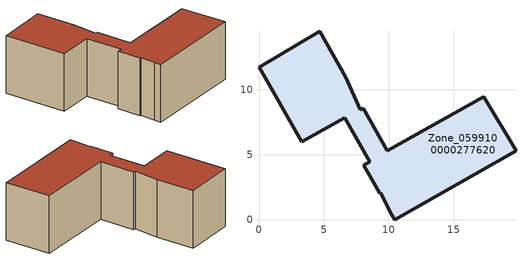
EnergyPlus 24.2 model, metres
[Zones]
Zone_0599100000277620
 floor ground (C_G): 6.59,7.88 3.31,6.01 0,11.76 4.68,14.53 6.69,10.97 7.8,8.49 8.02,8.6 9.88,5.3 17.31,9.49 19.8,5.32 10.46,0 10.12,0.59 9.39,2.08 9.3,2.03 8.06,4.21 8.52,4.48 z1.48
 wall outside (C_F): 3.31,6.01 6.59,7.88 8.52,4.48 8.06,4.21 9.3,2.03 9.39,2.08 10.12,0.59 10.46,0 19.8,5.32 17.31,9.49 9.88,5.3 8.02,8.6 7.8,8.49 6.69,10.97 4.68,14.53 0,11.76 3.31,6.01 z1.48:7.57
 roof outside (C_R): 8.02,8.6 7.8,8.49 6.69,10.97 4.68,14.53 0,11.76 3.31,6.01 6.59,7.88 8.52,4.48 8.06,4.21 9.3,2.03 9.39,2.08 10.12,0.59 10.46,0 19.8,5.32 17.31,9.49 9.88,5.3 z7.57
[BUILDING]
Pand.0599100000277620: North Axis=0; Terrain=City; Loads Convergence Tolerance Value=0.04; Temperature Convergence Tolerance Value=0.4; Solar Distribution=FullExterior; Maximum Number of Warmup Days=25; Minimum Number of Warmup Days=1
[Site:Location]
Rotterdam.The.Hague.AP_ZH_NLD Design_Conditions: Latitude=51.96; Longitude=4.45; Time Zone=1; Elevation=-4.5
[SITE:GROUNDTEMPERATURE:BUILDINGSURFACE]
18, 18, 18, 18, 18, 18, 18, 18, 18, 18, 18, 18
[MATERIAL] Thermal Absorptance=0.9; Solar Absorptance=0.7; Visible Absorptance=0.7
Name | Roughness | Thickness | Conductivity | Density | Specific Heat
G.TC.1946 | MediumSmooth | 0.15 | 1 | 540 | 1210
F.TC.1946 | Rough | 0.3 | 0.857143 | 1920 | 840
R.TC.1946 | MediumRough | 0.2 | 0.909091 | 1500 | 1000
[CONSTRUCTION]
C_G: G.TC.1946
C_F: F.TC.1946
C_R: R.TC.1946
[ZONE]
Zone_0599100000277620: Type=1; Multiplier=1; Ceiling Height=Autocalculate; Volume=Autocalculate; Floor Area=autocalculate; Part of Total Floor Area=Yes
[ZONEINFILTRATION:DESIGNFLOWRATE]
Infil_Zone_0599100000277620: Zone or ZoneList or Space or SpaceList=Zone_0599100000277620; Schedule=AlwaysOn; Design Flow Rate Calculation Method=Flow/Area; Flow Rate per Floor Area=0.003; Constant Term Coefficient=1; Temperature Term Coefficient=0; Velocity Term Coefficient=0; Velocity Squared Term Coefficient=0
[HVACTEMPLATE:ZONE:IDEALLOADSAIRSYSTEM]
Zone_0599100000277620: Maximum Heating Supply Air Temperature=50; Minimum Cooling Supply Air Temperature=13; Maximum Heating Supply Air Humidity Ratio=0.0156; Minimum Cooling Supply Air Humidity Ratio=0.0077; Heating Limit=NoLimit; Cooling Limit=NoLimit; Dehumidification Control Type=ConstantSensibleHeatRatio; Cooling Sensible Heat Ratio=0.7; Dehumidification Setpoint=60; Humidification Control Type=None; Humidification Setpoint=30; Outdoor Air Method=None; Outdoor Air Flow Rate per Person=0.00944; Outdoor Air Flow Rate per Zone Floor Area=0; Outdoor Air Flow Rate per Zone=0; Demand Controlled Ventilation Type=None; Outdoor Air Economizer Type=NoEconomizer; Heat Recovery Type=None; Sensible Heat Recovery Effectiveness=0.7; Latent Heat Recovery Effectiveness=0.65
[ZONECONTROL:THERMOSTAT]
ThermostatControl_Zone_0599100000277620: Zone or ZoneList=Zone_0599100000277620; Control Type Schedule=DualSetpointControlType; Control 1=Thermostat_Zone_0599100000277620; Temperature Difference Between Cutout And Setpoint=0
[THERMOSTATSETPOINT:DUALSETPOINT]
Thermostat_Zone_0599100000277620: Heating Setpoint Temperature Schedule=HeatingSetpoint_Zone_0599100000277620; Cooling Setpoint Temperature Schedule=CoolingSetpoint_Zone_0599100000277620
[SCHEDULE:COMPACT]
HeatingSetpoint_Zone_0599100000277620: Through: 12/31, For: AllDays, Until: 24:00, 21
CoolingSetpoint_Zone_0599100000277620: Through: 12/31, For: AllDays, Until: 24:00, 24
DualSetpointControlType: Through: 12/31, For: AllDays, Until: 24:00, 4
AlwaysOn: Through: 12/31, For: AllDays, Until: 24:00, 1
